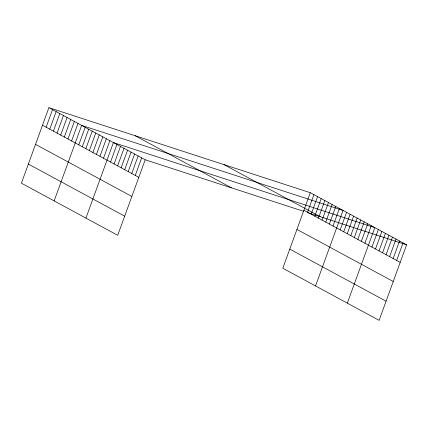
<?xml version="1.0" encoding="UTF-8"?>
<svg xmlns="http://www.w3.org/2000/svg" width="428" height="428" viewBox="0 0 428 428"><rect width="100%" height="100%" fill="white"/><g stroke="black" fill="none" stroke-linecap="round" stroke-linejoin="round"><path stroke-width="0.64" d="M48.888 107.669L21.4 183.189L117.711 235.293L145.199 159.772L48.888 107.669L310.289 192.707L406.6 244.811L379.112 320.331L282.801 268.228L310.289 192.707M46.133 127.196L52.526 109.638M49.771 129.165L56.164 111.606M53.414 131.134L59.802 113.575M57.052 133.103L63.44 115.544M60.69 135.071L67.078 117.513M64.328 137.035L70.716 119.482M67.966 139.004L74.354 121.445M71.604 140.972L77.998 123.414M54.147 200.903L81.636 125.383L343.031 210.421L315.548 285.941M78.773 144.851L85.167 127.293M82.304 146.761L88.698 129.203M85.835 148.677L92.229 131.118M89.366 150.586L95.76 133.028M92.903 152.496L99.291 134.938M96.434 154.406L102.822 136.848M99.965 156.316L106.353 138.758M103.496 158.226L109.884 140.668M85.932 218.098L113.415 142.578L374.816 227.616L347.327 303.136M110.558 162.046L116.951 144.487M114.089 163.956L120.482 146.397M117.62 165.866L124.013 148.313M121.151 167.781L127.544 150.223M124.682 169.691L131.075 152.133M128.213 171.601L134.606 154.043M131.749 173.511L138.137 155.953M135.28 175.421L141.668 157.862M307.534 212.234L313.927 194.676M311.172 214.203L317.565 196.645M314.81 216.167L321.203 198.613M318.448 218.136L324.841 200.577M322.091 220.104L328.479 202.546M325.729 222.073L332.117 204.514M329.367 224.042L335.755 206.483M333.005 226.011L339.393 208.452M340.174 229.889L346.568 212.331M343.705 231.799L350.099 214.241M347.236 233.709L353.63 216.151M350.767 235.619L357.161 218.061M354.298 237.535L360.692 219.976M357.829 239.445L364.223 221.886M361.36 241.355L367.754 223.796M364.897 243.264L371.285 225.706M371.959 247.084L378.347 229.526M375.49 248.994L381.878 231.436M379.021 250.904L385.409 233.346M382.552 252.814L388.945 235.256M386.083 254.724L392.476 237.166M389.614 256.639L396.007 239.081M393.145 258.549L399.538 240.991M396.676 260.459L403.069 242.901M145.199 159.772L303.559 211.288M307.909 212.705L406.6 244.811M224.026 164.641L320.337 216.75M303.896 210.266L400.207 262.369M135.152 135.73L231.462 187.833M296.936 229.392L393.246 281.496M289.761 249.101L386.072 301.205M42.495 125.227L138.811 177.331M35.535 144.354L131.845 196.457M28.36 164.063L124.676 216.167"/></g></svg>
